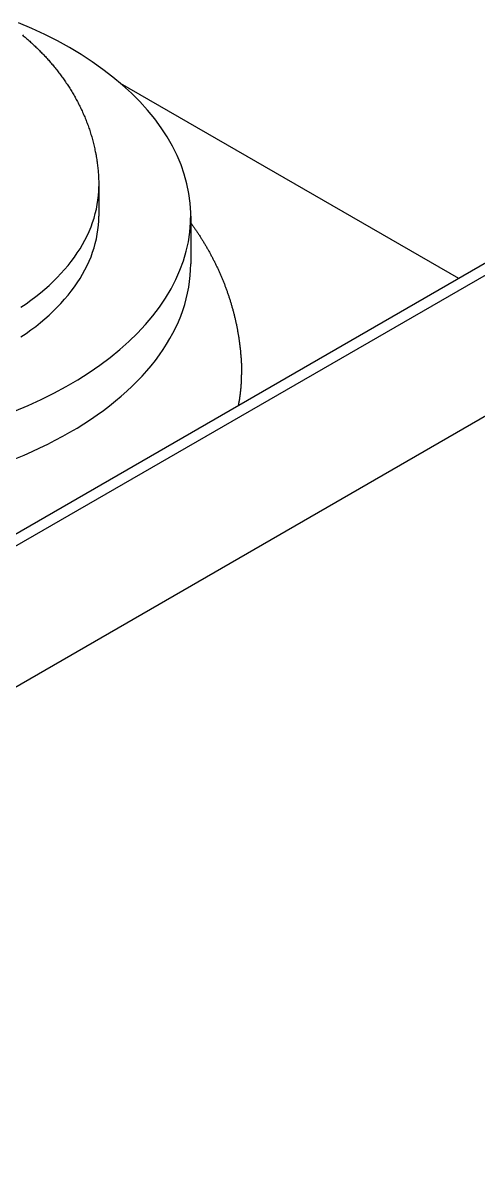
# Model space of a CAD drawing. Extents: x 3.27 to 9.48, y 3.29 to 7.63.
# Drawn here: x 8.0045 to 8.1332, y 7.2111 to 7.532 of the extents above; entities that cross this region are included whole.
import ezdxf

# ---------------------------------------------------------------- set-up
doc = ezdxf.new("R2010")
doc.units = 0
doc.layers.add('VISIBLE_EDGES_ANSI_', color=7, linetype='CONTINUOUS')
doc.layers.add('VISIBLE_TANGENT_EDGES_ANSI', color=7, linetype='CONTINUOUS')

msp = doc.modelspace()

# ---------------------------------------------------------------- linework, layer by layer
at = {"layer": 'VISIBLE_EDGES_ANSI_'}
for p, q in [((8.12768, 7.45961), (8.03209, 7.5148)), ((8.02596, 7.48565), (8.02596, 7.47723)), ((8.17055, 7.48436), (7.69729, 7.21113)), ((8.05194, 7.47723), (8.05194, 7.46373)), ((8.21164, 7.46485), (7.8834, 7.27533))]:
    msp.add_line(p, q, dxfattribs=at)
for points in [[(8.00215, 7.42208, 0), (8.00597, 7.42369, 0), (8.00968, 7.42539, 0), (8.01327, 7.42718, 0), (8.01673, 7.42904, 0), (8.02006, 7.43099, 0), (8.02324, 7.43302, 0), (8.02628, 7.43511, 0), (8.02917, 7.43728, 0), (8.03191, 7.43951, 0), (8.03448, 7.44181, 0), (8.03689, 7.44416, 0), (8.03914, 7.44657, 0), (8.04121, 7.44903, 0), (8.04311, 7.45154, 0), (8.04483, 7.45409, 0), (8.04637, 7.45667, 0), (8.04772, 7.45929, 0), (8.04889, 7.46194, 0), (8.04988, 7.46462, 0), (8.05067, 7.46731, 0), (8.05127, 7.47003, 0), (8.05168, 7.47275, 0), (8.0519, 7.47548, 0), (8.05193, 7.47822, 0), (8.05176, 7.48095, 0), (8.05141, 7.48368, 0), (8.05086, 7.4864, 0), (8.05012, 7.4891, 0), (8.04919, 7.49178, 0), (8.04807, 7.49444, 0), (8.04677, 7.49707, 0), (8.04528, 7.49966, 0), (8.04361, 7.50222, 0), (8.04176, 7.50474, 0), (8.03974, 7.50721, 0), (8.03754, 7.50964, 0), (8.03517, 7.51201, 0), (8.03264, 7.51432, 0), (8.02995, 7.51657, 0), (8.02711, 7.51875, 0), (8.02411, 7.52087, 0), (8.02096, 7.52292, 0), (8.01768, 7.52489, 0), (8.01426, 7.52678, 0), (8.0107, 7.52859, 0), (8.00703, 7.53031, 0), (8.00323, 7.53195, 0)], [(8.00437, 7.52849, 0), (8.00463, 7.52827, 0), (8.00489, 7.52805, 0), (8.00515, 7.52783, 0), (8.00541, 7.52761, 0), (8.00566, 7.52738, 0), (8.00592, 7.52716, 0), (8.00618, 7.52693, 0), (8.00643, 7.5267, 0), (8.00669, 7.52647, 0), (8.00694, 7.52624, 0), (8.00719, 7.52601, 0), (8.00744, 7.52578, 0), (8.00769, 7.52554, 0), (8.00794, 7.5253, 0), (8.00819, 7.52507, 0), (8.00844, 7.52483, 0), (8.00869, 7.52459, 0), (8.00893, 7.52434, 0), (8.00918, 7.5241, 0), (8.00942, 7.52385, 0), (8.00966, 7.52361, 0), (8.0099, 7.52336, 0), (8.01014, 7.52311, 0), (8.01038, 7.52286, 0), (8.01062, 7.5226, 0), (8.01086, 7.52235, 0), (8.0111, 7.52209, 0), (8.01133, 7.52184, 0), (8.01157, 7.52158, 0), (8.0118, 7.52132, 0), (8.01203, 7.52105, 0), (8.01226, 7.52079, 0), (8.01249, 7.52052, 0), (8.01272, 7.52026, 0), (8.01294, 7.51999, 0), (8.01317, 7.51972, 0), (8.01339, 7.51945, 0), (8.01362, 7.51917, 0), (8.01384, 7.5189, 0), (8.01406, 7.51862, 0), (8.01428, 7.51835, 0), (8.01449, 7.51807, 0), (8.01471, 7.51779, 0), (8.01492, 7.5175, 0), (8.01514, 7.51722, 0), (8.01535, 7.51693, 0), (8.01556, 7.51665, 0), (8.01577, 7.51636, 0), (8.01597, 7.51607, 0), (8.01618, 7.51578, 0), (8.01638, 7.51549, 0), (8.01658, 7.51519, 0), (8.01678, 7.51489, 0), (8.01698, 7.5146, 0), (8.01718, 7.5143, 0), (8.01738, 7.514, 0), (8.01757, 7.5137, 0), (8.01776, 7.51339, 0), (8.01795, 7.51309, 0), (8.01814, 7.51278, 0), (8.01833, 7.51247, 0), (8.01851, 7.51216, 0), (8.0187, 7.51185, 0), (8.01888, 7.51154, 0), (8.01906, 7.51122, 0), (8.01924, 7.51091, 0), (8.01941, 7.51059, 0), (8.01959, 7.51027, 0), (8.01976, 7.50995, 0), (8.01993, 7.50963, 0), (8.0201, 7.5093, 0), (8.02027, 7.50898, 0), (8.02043, 7.50865, 0), (8.0206, 7.50832, 0), (8.02076, 7.508, 0), (8.02092, 7.50766, 0), (8.02107, 7.50733, 0), (8.02123, 7.507, 0), (8.02138, 7.50666, 0), (8.02153, 7.50632, 0), (8.02168, 7.50599, 0), (8.02183, 7.50564, 0), (8.02197, 7.5053, 0), (8.02211, 7.50496, 0), (8.02225, 7.50461, 0), (8.02239, 7.50427, 0), (8.02253, 7.50392, 0), (8.02266, 7.50357, 0), (8.02279, 7.50322, 0), (8.02292, 7.50287, 0), (8.02304, 7.50251, 0), (8.02317, 7.50216, 0), (8.02329, 7.5018, 0), (8.02341, 7.50145, 0), (8.02352, 7.50109, 0), (8.02364, 7.50073, 0), (8.02375, 7.50037, 0), (8.02386, 7.5, 0), (8.02396, 7.49964, 0), (8.02406, 7.49928, 0), (8.02417, 7.49891, 0), (8.02426, 7.49854, 0), (8.02436, 7.49818, 0), (8.02445, 7.49781, 0), (8.02454, 7.49744, 0), (8.02463, 7.49707, 0), (8.02471, 7.49669, 0), (8.0248, 7.49632, 0), (8.02488, 7.49595, 0), (8.02495, 7.49557, 0), (8.02503, 7.4952, 0), (8.0251, 7.49482, 0), (8.02517, 7.49445, 0), (8.02523, 7.49407, 0), (8.0253, 7.49369, 0), (8.02536, 7.49331, 0), (8.02542, 7.49293, 0), (8.02547, 7.49256, 0), (8.02552, 7.49217, 0), (8.02557, 7.49179, 0), (8.02562, 7.49141, 0), (8.02566, 7.49103, 0), (8.0257, 7.49065, 0), (8.02574, 7.49027, 0), (8.02577, 7.48988, 0), (8.02581, 7.4895, 0), (8.02583, 7.48911, 0), (8.02586, 7.48873, 0), (8.02588, 7.48835, 0), (8.0259, 7.48796, 0), (8.02592, 7.48758, 0), (8.02593, 7.48719, 0), (8.02594, 7.4868, 0), (8.02595, 7.48642, 0), (8.02596, 7.48603, 0), (8.02596, 7.48565, 0)], [(8.00397, 7.44309, 0), (8.0054, 7.44407, 0), (8.00679, 7.44507, 0), (8.00814, 7.44609, 0), (8.00944, 7.44713, 0), (8.0107, 7.44819, 0), (8.01191, 7.44927, 0), (8.01308, 7.45036, 0), (8.01419, 7.45147, 0), (8.01527, 7.45259, 0), (8.01629, 7.45373, 0), (8.01726, 7.45488, 0), (8.01819, 7.45605, 0), (8.01907, 7.45723, 0), (8.01989, 7.45842, 0), (8.02067, 7.45962, 0), (8.02139, 7.46084, 0), (8.02206, 7.46206, 0), (8.02268, 7.46329, 0), (8.02324, 7.46453, 0), (8.02376, 7.46578, 0), (8.02422, 7.46704, 0), (8.02463, 7.4683, 0), (8.02498, 7.46956, 0), (8.02528, 7.47084, 0), (8.02552, 7.47211, 0), (8.02571, 7.47339, 0), (8.02585, 7.47467, 0), (8.02593, 7.47595, 0), (8.02596, 7.47723, 0)], [(8.05194, 7.47539, 0), (8.05208, 7.4752, 0), (8.05221, 7.47501, 0), (8.05235, 7.47483, 0), (8.05248, 7.47464, 0), (8.05261, 7.47445, 0), (8.05275, 7.47426, 0), (8.05288, 7.47406, 0), (8.05301, 7.47387, 0), (8.05314, 7.47368, 0), (8.05328, 7.47349, 0), (8.05341, 7.4733, 0), (8.05354, 7.4731, 0), (8.05367, 7.47291, 0), (8.05379, 7.47272, 0), (8.05392, 7.47252, 0), (8.05405, 7.47233, 0), (8.05418, 7.47213, 0), (8.05431, 7.47193, 0), (8.05443, 7.47174, 0), (8.05456, 7.47154, 0), (8.05468, 7.47134, 0), (8.05481, 7.47115, 0), (8.05493, 7.47095, 0), (8.05506, 7.47075, 0), (8.05518, 7.47055, 0), (8.05531, 7.47035, 0), (8.05543, 7.47015, 0), (8.05555, 7.46995, 0), (8.05567, 7.46975, 0), (8.05579, 7.46955, 0), (8.05591, 7.46935, 0), (8.05603, 7.46914, 0), (8.05615, 7.46894, 0), (8.05627, 7.46874, 0), (8.05639, 7.46853, 0), (8.05651, 7.46833, 0), (8.05662, 7.46813, 0), (8.05674, 7.46792, 0), (8.05686, 7.46772, 0), (8.05697, 7.46751, 0), (8.05709, 7.4673, 0), (8.0572, 7.4671, 0), (8.05731, 7.46689, 0), (8.05743, 7.46668, 0), (8.05754, 7.46647, 0), (8.05765, 7.46627, 0), (8.05776, 7.46606, 0), (8.05787, 7.46585, 0), (8.05798, 7.46564, 0), (8.05809, 7.46543, 0), (8.0582, 7.46522, 0), (8.05831, 7.46501, 0), (8.05842, 7.4648, 0), (8.05852, 7.46458, 0), (8.05863, 7.46437, 0), (8.05874, 7.46416, 0), (8.05884, 7.46395, 0), (8.05895, 7.46373, 0), (8.05905, 7.46352, 0), (8.05915, 7.4633, 0), (8.05926, 7.46309, 0), (8.05936, 7.46287, 0), (8.05946, 7.46266, 0), (8.05956, 7.46244, 0), (8.05966, 7.46223, 0), (8.05976, 7.46201, 0), (8.05986, 7.46179, 0), (8.05996, 7.46157, 0), (8.06006, 7.46136, 0), (8.06015, 7.46114, 0), (8.06025, 7.46092, 0), (8.06035, 7.4607, 0), (8.06044, 7.46048, 0), (8.06054, 7.46026, 0), (8.06063, 7.46004, 0), (8.06072, 7.45982, 0), (8.06082, 7.4596, 0), (8.06091, 7.45937, 0), (8.061, 7.45915, 0), (8.06109, 7.45893, 0), (8.06118, 7.45871, 0), (8.06127, 7.45848, 0), (8.06136, 7.45826, 0), (8.06144, 7.45803, 0), (8.06153, 7.45781, 0), (8.06162, 7.45758, 0), (8.0617, 7.45736, 0), (8.06179, 7.45713, 0), (8.06187, 7.45691, 0), (8.06196, 7.45668, 0), (8.06204, 7.45645, 0), (8.06212, 7.45622, 0), (8.0622, 7.456, 0), (8.06228, 7.45577, 0), (8.06236, 7.45554, 0), (8.06244, 7.45531, 0), (8.06252, 7.45508, 0), (8.0626, 7.45485, 0), (8.06267, 7.45462, 0), (8.06275, 7.45439, 0), (8.06282, 7.45416, 0), (8.0629, 7.45393, 0), (8.06297, 7.4537, 0), (8.06305, 7.45346, 0), (8.06312, 7.45323, 0), (8.06319, 7.453, 0), (8.06326, 7.45277, 0), (8.06333, 7.45253, 0), (8.0634, 7.4523, 0), (8.06347, 7.45207, 0), (8.06354, 7.45183, 0), (8.0636, 7.4516, 0), (8.06367, 7.45136, 0), (8.06374, 7.45113, 0), (8.0638, 7.45089, 0), (8.06386, 7.45066, 0), (8.06393, 7.45042, 0), (8.06399, 7.45018, 0), (8.06405, 7.44995, 0), (8.06411, 7.44971, 0), (8.06417, 7.44947, 0), (8.06423, 7.44924, 0), (8.06429, 7.449, 0), (8.06435, 7.44876, 0), (8.0644, 7.44852, 0), (8.06446, 7.44828, 0), (8.06452, 7.44804, 0), (8.06457, 7.44781, 0), (8.06462, 7.44757, 0), (8.06468, 7.44733, 0), (8.06473, 7.44709, 0), (8.06478, 7.44685, 0), (8.06483, 7.44661, 0), (8.06488, 7.44637, 0), (8.06493, 7.44613, 0), (8.06498, 7.44588, 0), (8.06502, 7.44564, 0), (8.06507, 7.4454, 0), (8.06512, 7.44516, 0), (8.06516, 7.44492, 0), (8.0652, 7.44468, 0), (8.06525, 7.44443, 0), (8.06529, 7.44419, 0), (8.06533, 7.44395, 0), (8.06537, 7.44371, 0), (8.06541, 7.44346, 0), (8.06545, 7.44322, 0), (8.06549, 7.44298, 0), (8.06553, 7.44273, 0), (8.06556, 7.44249, 0), (8.0656, 7.44225, 0), (8.06563, 7.442, 0), (8.06567, 7.44176, 0), (8.0657, 7.44151, 0), (8.06573, 7.44127, 0), (8.06576, 7.44102, 0), (8.06579, 7.44078, 0), (8.06582, 7.44053, 0), (8.06585, 7.44029, 0), (8.06588, 7.44004, 0), (8.06591, 7.4398, 0), (8.06593, 7.43955, 0), (8.06596, 7.43931, 0), (8.06598, 7.43906, 0), (8.06601, 7.43882, 0), (8.06603, 7.43857, 0), (8.06605, 7.43832, 0), (8.06607, 7.43808, 0), (8.06609, 7.43783, 0), (8.06611, 7.43758, 0), (8.06613, 7.43734, 0), (8.06615, 7.43709, 0), (8.06617, 7.43684, 0), (8.06618, 7.4366, 0), (8.0662, 7.43635, 0), (8.06621, 7.4361, 0), (8.06622, 7.43586, 0), (8.06624, 7.43561, 0), (8.06625, 7.43536, 0), (8.06626, 7.43512, 0), (8.06627, 7.43487, 0), (8.06628, 7.43462, 0), (8.06628, 7.43437, 0), (8.06629, 7.43413, 0), (8.0663, 7.43388, 0), (8.0663, 7.43363, 0), (8.06631, 7.43338, 0), (8.06631, 7.43313, 0), (8.06631, 7.43289, 0), (8.06631, 7.43264, 0), (8.06631, 7.43239, 0)], [(8.00251, 7.40873, 0), (8.00483, 7.40969, 0), (8.0071, 7.41069, 0), (8.00934, 7.41172, 0), (8.01153, 7.41279, 0), (8.01367, 7.41388, 0), (8.01576, 7.41501, 0), (8.01781, 7.41616, 0), (8.01981, 7.41734, 0), (8.02175, 7.41855, 0), (8.02365, 7.41979, 0), (8.02549, 7.42105, 0), (8.02728, 7.42234, 0), (8.02901, 7.42365, 0), (8.03069, 7.42499, 0), (8.0323, 7.42635, 0), (8.03386, 7.42774, 0), (8.03536, 7.42914, 0), (8.0368, 7.43057, 0), (8.03818, 7.43202, 0), (8.0395, 7.43348, 0), (8.04075, 7.43497, 0), (8.04195, 7.43647, 0), (8.04307, 7.43799, 0), (8.04413, 7.43952, 0), (8.04513, 7.44107, 0), (8.04606, 7.44263, 0), (8.04692, 7.4442, 0), (8.04772, 7.44579, 0), (8.04845, 7.44739, 0), (8.04911, 7.44899, 0), (8.0497, 7.45061, 0), (8.05023, 7.45223, 0), (8.05068, 7.45386, 0), (8.05107, 7.4555, 0), (8.05138, 7.45714, 0), (8.05163, 7.45878, 0), (8.0518, 7.46043, 0), (8.05191, 7.46208, 0), (8.05194, 7.46373, 0)], [(8.06544, 7.42368, 0), (8.06545, 7.42375, 0), (8.06547, 7.42382, 0), (8.06548, 7.42388, 0), (8.06549, 7.42395, 0), (8.06551, 7.42402, 0), (8.06552, 7.42409, 0), (8.06553, 7.42415, 0), (8.06555, 7.42422, 0), (8.06556, 7.42429, 0), (8.06557, 7.42436, 0), (8.06558, 7.42443, 0), (8.0656, 7.42449, 0), (8.06561, 7.42456, 0), (8.06562, 7.42463, 0), (8.06563, 7.4247, 0), (8.06564, 7.42477, 0), (8.06566, 7.42483, 0), (8.06567, 7.4249, 0), (8.06568, 7.42497, 0), (8.06569, 7.42504, 0), (8.0657, 7.4251, 0), (8.06571, 7.42517, 0), (8.06573, 7.42524, 0), (8.06574, 7.42531, 0), (8.06575, 7.42538, 0), (8.06576, 7.42544, 0), (8.06577, 7.42551, 0), (8.06578, 7.42558, 0), (8.06579, 7.42565, 0), (8.0658, 7.42572, 0), (8.06581, 7.42578, 0), (8.06582, 7.42585, 0), (8.06583, 7.42592, 0), (8.06584, 7.42599, 0), (8.06585, 7.42606, 0), (8.06586, 7.42612, 0), (8.06587, 7.42619, 0), (8.06588, 7.42626, 0), (8.06589, 7.42633, 0), (8.0659, 7.4264, 0), (8.06591, 7.42646, 0), (8.06592, 7.42653, 0), (8.06593, 7.4266, 0), (8.06594, 7.42667, 0), (8.06595, 7.42674, 0), (8.06595, 7.4268, 0), (8.06596, 7.42687, 0), (8.06597, 7.42694, 0), (8.06598, 7.42701, 0), (8.06599, 7.42708, 0), (8.066, 7.42714, 0), (8.06601, 7.42721, 0), (8.06601, 7.42728, 0), (8.06602, 7.42735, 0), (8.06603, 7.42742, 0), (8.06604, 7.42748, 0), (8.06604, 7.42755, 0), (8.06605, 7.42762, 0), (8.06606, 7.42769, 0), (8.06607, 7.42776, 0), (8.06607, 7.42782, 0), (8.06608, 7.42789, 0), (8.06609, 7.42796, 0), (8.06609, 7.42803, 0), (8.0661, 7.4281, 0), (8.06611, 7.42817, 0), (8.06611, 7.42823, 0), (8.06612, 7.4283, 0), (8.06613, 7.42837, 0), (8.06613, 7.42844, 0), (8.06614, 7.42851, 0), (8.06615, 7.42857, 0), (8.06615, 7.42864, 0), (8.06616, 7.42871, 0), (8.06616, 7.42878, 0), (8.06617, 7.42885, 0), (8.06617, 7.42891, 0), (8.06618, 7.42898, 0), (8.06619, 7.42905, 0), (8.06619, 7.42912, 0), (8.0662, 7.42919, 0), (8.0662, 7.42926, 0), (8.06621, 7.42932, 0), (8.06621, 7.42939, 0), (8.06621, 7.42946, 0), (8.06622, 7.42953, 0), (8.06622, 7.4296, 0), (8.06623, 7.42966, 0), (8.06623, 7.42973, 0), (8.06624, 7.4298, 0), (8.06624, 7.42987, 0), (8.06624, 7.42994, 0), (8.06625, 7.43, 0), (8.06625, 7.43007, 0), (8.06625, 7.43014, 0), (8.06626, 7.43021, 0), (8.06626, 7.43028, 0), (8.06627, 7.43035, 0), (8.06627, 7.43041, 0), (8.06627, 7.43048, 0), (8.06627, 7.43055, 0), (8.06628, 7.43062, 0), (8.06628, 7.43069, 0), (8.06628, 7.43075, 0), (8.06628, 7.43082, 0), (8.06629, 7.43089, 0), (8.06629, 7.43096, 0), (8.06629, 7.43103, 0), (8.06629, 7.4311, 0), (8.0663, 7.43116, 0), (8.0663, 7.43123, 0), (8.0663, 7.4313, 0), (8.0663, 7.43137, 0), (8.0663, 7.43144, 0), (8.0663, 7.43151, 0), (8.06631, 7.43157, 0), (8.06631, 7.43164, 0), (8.06631, 7.43171, 0), (8.06631, 7.43178, 0), (8.06631, 7.43185, 0), (8.06631, 7.43191, 0), (8.06631, 7.43198, 0), (8.06631, 7.43205, 0), (8.06631, 7.43212, 0), (8.06631, 7.43219, 0), (8.06631, 7.43226, 0), (8.06631, 7.43232, 0), (8.06631, 7.43239, 0)]]:
    msp.add_polyline3d(points, dxfattribs=at)
at = {"layer": 'VISIBLE_TANGENT_EDGES_ANSI'}
msp.add_line((7.70386, 7.21159), (8.17712, 7.48483), dxfattribs=at)
msp.add_polyline3d([(8.00397, 7.4515, 0), (8.0054, 7.45248, 0), (8.00679, 7.45348, 0), (8.00814, 7.4545, 0), (8.00944, 7.45554, 0), (8.0107, 7.4566, 0), (8.01191, 7.45768, 0), (8.01308, 7.45877, 0), (8.01419, 7.45988, 0), (8.01527, 7.461, 0), (8.01629, 7.46214, 0), (8.01726, 7.46329, 0), (8.01819, 7.46446, 0), (8.01907, 7.46564, 0), (8.01989, 7.46683, 0), (8.02067, 7.46803, 0), (8.02139, 7.46925, 0), (8.02206, 7.47047, 0), (8.02268, 7.4717, 0), (8.02324, 7.47294, 0), (8.02376, 7.47419, 0), (8.02422, 7.47545, 0), (8.02463, 7.47671, 0), (8.02498, 7.47798, 0), (8.02528, 7.47925, 0), (8.02552, 7.48052, 0), (8.02571, 7.4818, 0), (8.02585, 7.48308, 0), (8.02593, 7.48436, 0), (8.02596, 7.48565, 0)], dxfattribs=at)

doc.saveas('drawing.dxf')
